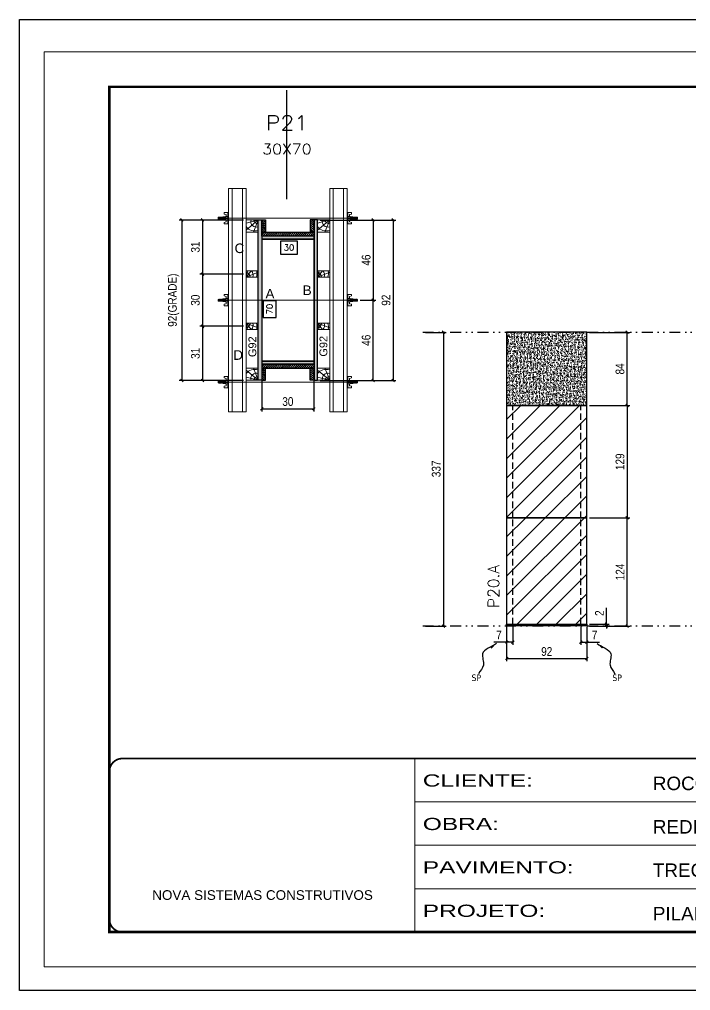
# Model space of a CAD drawing. Extents: x 2949 to 9230, y 1140 to 12527.
# Drawn here: x 4519 to 5290, y 10301 to 11415 of the extents above; entities that cross this region are included whole.
import ezdxf
from ezdxf.enums import TextEntityAlignment as Align

# ---------------------------------------------------------------- set-up
doc = ezdxf.new("R2010")
doc.units = 0
for name, pattern in [('CONTINUO', [0]), ('DASHED', [0.75, 0.5, -0.25]), ('DIVIDE2', [0.625, 0.25, -0.125, 0, -0.125, 0, -0.125]), ('HIDDEN', [0.375, 0.25, -0.125])]:
    doc.linetypes.add(name, pattern=pattern)
for name, color, linetype in [('CHAPA', 1, 'Continuous'), ('COTA', 241, 'Continuous'), ('cotas', 4, 'Continuous'), ('MEIO_PONT', 93, 'Continuous'), ('Nível', 160, 'Continuous'), ('Painéis', 200, 'Continuous'), ('SARRAFO', 251, 'Continuous'), ('Sarrafo de Pressão', 42, 'HIDDEN'), ('texto', 7, 'Continuous'), ('Texto de Titulo', 7, 'Continuous'), ('Texto Qtd Sarr', 242, 'Continuous'), ('TEXTO_GERAL', 7, 'Continuous')]:
    doc.layers.add(name, color=color, linetype=linetype)
for name, color, linetype, lineweight in [('Folhas', 255, 'Continuous', 9), ('Hachura', 251, 'Continuous', 9), ('Madeira', 126, 'Continuous', 18), ('Perfil Metálico', 224, 'Continuous', 18), ('SARRAFO DE PRESSAO', 251, 'DASHED', 9), ('Texto Seção', 7, 'Continuous', 15)]:
    doc.layers.add(name, color=color, linetype=linetype, lineweight=lineweight)
doc.styles.add('ARIAL', font='arial.ttf')
doc.styles.add('COTA TECNICA', font='techl___.ttf', dxfattribs={"height": 10})
doc.styles.add('COTA TECNICA 2X', font='techl___.ttf', dxfattribs={"height": 10})
doc.styles.add('COTA TECNICA-50', font='techl___.ttf', dxfattribs={"height": 10})
doc.styles.add('REGUA-120', font='ROMANS.shx', dxfattribs={"height": 15})
doc.styles.add('ROMANS', font='romans.shx')
doc.styles.add('SANSSERIF', font='sas_____.pfb')
doc.styles.get("Standard").update_dxf_attribs({"font": 'arial.ttf'})
doc.styles.add('Tecnologia', font='')
doc.styles.get('Tecnologia').set_extended_font_data('Forgotten Futurist')
doc.dimstyles.new('COTA PAINEL-50', dxfattribs={"dimtxt": 10, "dimasz": 3, "dimexe": 3, "dimexo": 3, "dimgap": 3, "dimtad": 1, "dimdec": 1, "dimzin": 12, "dimdsep": 46, "dimtxsty": 'COTA TECNICA-50', "dimblk1": 'OBLIQUE', "dimblk2": 'OBLIQUE', "dimsah": 1, "dimcen": 0.9, "dimclrd": 4, "dimclre": 4, "dimclrt": 240, "dimadec": 1, "dimazin": 3, "dimtfac": 1, "dimtdec": 1, "dimtmove": 0, "dimatfit": 3, "dimfxl": 1, "dimtolj": 1, "dimtzin": 12, "dimarcsym": 0})
doc.dimstyles.new('PAINEL', dxfattribs={"dimtxt": 10, "dimasz": 3, "dimexe": 3, "dimexo": 3, "dimgap": 3, "dimtad": 1, "dimdec": 1, "dimzin": 12, "dimdsep": 46, "dimtxsty": 'COTA TECNICA', "dimblk1": 'OBLIQUE', "dimblk2": 'OBLIQUE', "dimsah": 1, "dimcen": 0.9, "dimclrd": 4, "dimclre": 4, "dimclrt": 240, "dimadec": 1, "dimazin": 3, "dimtfac": 1, "dimtdec": 1, "dimtmove": 0, "dimatfit": 3, "dimfxl": 1, "dimtolj": 1, "dimtzin": 12, "dimarcsym": 0})
doc.dimstyles.new('SECAO PILAR', dxfattribs={"dimtxt": 10, "dimasz": 3, "dimexe": 3, "dimexo": 3, "dimgap": 3, "dimtad": 1, "dimdec": 1, "dimlfac": 0.5, "dimzin": 12, "dimdsep": 46, "dimtxsty": 'COTA TECNICA 2X', "dimblk1": 'OBLIQUE', "dimblk2": 'OBLIQUE', "dimsah": 1, "dimcen": 0.9, "dimclrd": 256, "dimclre": 256, "dimclrt": 256, "dimadec": 1, "dimazin": 3, "dimtfac": 1, "dimtdec": 1, "dimtmove": 0, "dimatfit": 3, "dimfxl": 1, "dimtolj": 1, "dimtzin": 12, "dimarcsym": 0})
doc.dimstyles.new('SECÇÃO 2', dxfattribs={"dimtxt": 7, "dimasz": 6, "dimexe": 0.18, "dimexo": 2, "dimgap": -4, "dimtad": 3, "dimdec": 1, "dimlfac": 0.5, "dimzin": 12, "dimdsep": 46, "dimtxsty": 'ROMANS', "dimblk": 'ARCHTICK', "dimcen": 0.09, "dimse1": 1, "dimse2": 1, "dimsd1": 1, "dimsd2": 1, "dimclrd": 180, "dimclre": 5, "dimclrt": 1, "dimadec": 0, "dimazin": 3, "dimtfac": 1, "dimtdec": 1, "dimtofl": 0, "dimtmove": 0, "dimatfit": 3, "dimldrblk": 'ARCHTICK', "dimfxl": 1, "dimtolj": 1, "dimtzin": 0, "dimarcsym": 0})
doc.dimstyles.get("Standard").update_dxf_attribs({"dimtxt": 0.18, "dimasz": 0.18, "dimexe": 0.18, "dimexo": 0.0625, "dimgap": 0.09, "dimtad": 0, "dimtih": 1, "dimtoh": 1, "dimdec": 4, "dimzin": 0, "dimdsep": 46, "dimtxsty": 'Standard', "dimcen": 0.09, "dimadec": 0, "dimazin": 0, "dimtfac": 1, "dimtdec": 4, "dimtofl": 0, "dimtmove": 0, "dimatfit": 3, "dimfxl": 1, "dimtolj": 1, "dimtzin": 0, "dimarcsym": 0})
pattern_1 = [(45, (-126071.967, -22713.47), (-11.2253202, 11.2253202), [])]

# ---------------------------------------------------------------- blocks, each defined once
blk = doc.blocks.new('9999999999')
at = {"color": 30, "linetype": 'CONTINUO'}
for p, q in [((98564.6, 34230.2), (98564.6, 34429.4)), ((98564.6, 34379.6), (99584, 34379.6)), ((98564.6, 34329.8), (99488, 34329.8)), ((99584, 34329.8), (99488, 34329.8)), ((99488, 34329.8), (99488, 34230.2)), ((98564.6, 34280), (99488, 34280))]:
    blk.add_line(p, q, dxfattribs=at)
at = {"color": 30, "linetype": 'CONTINUO', "const_width": 2}
blk.add_lwpolyline([(99584, 34230.2), (99584, 34414.4, 0.414214), (99569, 34429.4), (98229, 34429.4, 0.414214), (98214, 34414.4), (98214, 34245.2, 0.414214), (98229, 34230.2), (99584, 34230.2)], format="xyb", dxfattribs=at)
at = {"layer": 'Folhas'}
blk.add_lwpolyline([(98139, 34190.2), (99624, 34190.2), (99624, 35240.2), (98139, 35240.2)], close=True, dxfattribs=at)
at = {"layer": 'Folhas', "color": 30, "const_width": 3}
blk.add_lwpolyline([(98214, 34230.2), (99584, 34230.2), (99584, 35200.2), (98214, 35200.2)], close=True, dxfattribs=at)
at = {"color": 7, "linetype": 'Continuous', "ltscale": 5, "style": 'ARIAL'}
for s, height, p in [('ROCONTEC', 15.48, (98837.7, 34393.1)), ('REDE D´OR', 15.48, (98837.7, 34343.3)), ('TRECHO I - 1° SUBSOLO', 15.483, (98837.7, 34293.5)), ('NOVA SISTEMAS CONSTRUTIVOS', 11.059, (98263.2, 34267.2)), ('PILARES', 15.48, (98837.7, 34243.7))]:
    blk.add_text(s, height=height, dxfattribs=at).set_placement(p)
at = {"layer": 'Folhas', "color": 7, "style": 'Tecnologia', "width": 1.5}
for s, p in [('CLIENTE:', (98573.7, 34397.2)), ('OBRA:', (98573.7, 34347.3)), ('PAVIMENTO:', (98573.7, 34297.5)), ('PROJETO:', (98573.7, 34247.7))]:
    blk.add_text(s, height=14, dxfattribs=at).set_placement(p)
blk = doc.blocks.new('*D1653')
at = {"layer": 'COTA', "color": 180, "lineweight": -2, "transparency": 16777216}
for p, q in [((4813.9, 11092.7), (4798.9, 11092.7)), ((4798.9, 11092.7), (4798.9, 11073.4)), ((4813.9, 11073.4), (4813.9, 11092.7)), ((4798.9, 11073.4), (4813.9, 11073.4))]:
    blk.add_line(p, q, dxfattribs=at)
at = {"layer": 'Defpoints', "color": 0, "transparency": 16777216}
for p in [(4846.4, 11135.7), (4817.9, 10995.7), (4846.4, 10995.7)]:
    blk.add_point(p, dxfattribs=at)
at = {"layer": 'COTA', "color": 1, "transparency": 16777216, "insert": (4806.4, 11083.1), "char_height": 7, "attachment_point": 5, "rotation": 90, "style": 'ROMANS'}
blk.add_mtext('\\A1;70', dxfattribs=at)
blk = doc.blocks.new('_ArchTick')
at = {"color": 0, "linetype": 'ByBlock', "const_width": 0.15}
blk.add_lwpolyline([(-0.5, -0.5), (0.5, 0.5)], dxfattribs=at)
blk = doc.blocks.new('_Oblique')
at = {"color": 0, "linetype": 'ByBlock', "lineweight": -2}
blk.add_line((-0.5, -0.5), (0.5, 0.5), dxfattribs=at)
blk = doc.blocks.new('*D1654')
at = {"layer": 'COTA', "lineweight": -2, "transparency": 16777216}
for p, q in [((4864.4, 11185.3), (4951.2, 11185.3)), ((4948.2, 11185.3), (4948.2, 11001.3)), ((4864.4, 11001.3), (4951.2, 11001.3))]:
    blk.add_line(p, q, dxfattribs=at)
at = {"layer": 'Defpoints', "color": 0, "transparency": 16777216}
for p in [(4861.4, 11185.3), (4861.4, 11001.3), (4948.2, 11001.3)]:
    blk.add_point(p, dxfattribs=at)
at = {"layer": 'COTA', "lineweight": -2, "transparency": 16777216, "xscale": 3, "yscale": 3, "zscale": 3}
for p, rotation in [((4948.2, 11185.3), 90), ((4948.2, 11001.3), 270)]:
    blk.add_blockref('_Oblique', p, dxfattribs=dict(at, rotation=rotation))
at = {"layer": 'COTA', "transparency": 16777216, "insert": (4940.1, 11093.3), "char_height": 10, "attachment_point": 5, "rotation": 90, "style": 'COTA TECNICA 2X'}
blk.add_mtext('\\A1;92', dxfattribs=at)
blk = doc.blocks.new('*D1655')
at = {"layer": 'COTA', "lineweight": -2, "transparency": 16777216}
for p, q in [((4898.4, 11185.3), (4928.4, 11185.3)), ((4925.4, 11185.3), (4925.4, 11093.3)), ((4910.2, 11093.3), (4928.4, 11093.3))]:
    blk.add_line(p, q, dxfattribs=at)
at = {"layer": 'Defpoints', "color": 0, "transparency": 16777216}
for p in [(4895.4, 11185.3), (4907.2, 11093.3), (4925.4, 11093.3)]:
    blk.add_point(p, dxfattribs=at)
at = {"layer": 'COTA', "lineweight": -2, "transparency": 16777216, "xscale": 3, "yscale": 3, "zscale": 3}
for p, rotation in [((4925.4, 11185.3), 90), ((4925.4, 11093.3), 270)]:
    blk.add_blockref('_Oblique', p, dxfattribs=dict(at, rotation=rotation))
at = {"layer": 'COTA', "transparency": 16777216, "insert": (4917.3, 11139.3), "char_height": 10, "attachment_point": 5, "rotation": 90, "style": 'COTA TECNICA 2X'}
blk.add_mtext('\\A1;46', dxfattribs=at)
blk = doc.blocks.new('*D1656')
at = {"layer": 'COTA', "lineweight": -2, "transparency": 16777216}
for p, q in [((4910.2, 11093.3), (4928.4, 11093.3)), ((4925.4, 11001.3), (4925.4, 11093.3)), ((4898.4, 11001.3), (4928.4, 11001.3))]:
    blk.add_line(p, q, dxfattribs=at)
at = {"layer": 'Defpoints', "color": 0, "transparency": 16777216}
for p in [(4907.2, 11093.3), (4925.4, 11093.3), (4895.4, 11001.3)]:
    blk.add_point(p, dxfattribs=at)
at = {"layer": 'COTA', "lineweight": -2, "transparency": 16777216, "xscale": 3, "yscale": 3, "zscale": 3}
for p, rotation in [((4925.4, 11093.3), 90), ((4925.4, 11001.3), 270)]:
    blk.add_blockref('_Oblique', p, dxfattribs=dict(at, rotation=rotation))
at = {"layer": 'COTA', "transparency": 16777216, "insert": (4917.3, 11047.3), "char_height": 10, "attachment_point": 5, "rotation": 90, "style": 'COTA TECNICA 2X'}
blk.add_mtext('\\A1;46', dxfattribs=at)
blk = doc.blocks.new('*D1657')
at = {"layer": 'COTA', "color": 180, "lineweight": -2, "transparency": 16777216}
for p, q in [((4838.4, 11161.2), (4819.1, 11161.2)), ((4819.1, 11161.2), (4819.1, 11146.2)), ((4838.4, 11146.2), (4838.4, 11161.2)), ((4819.1, 11146.2), (4838.4, 11146.2))]:
    blk.add_line(p, q, dxfattribs=at)
at = {"layer": 'Defpoints', "color": 0, "transparency": 16777216}
for p in [(4746.5, 11165), (4806.5, 11165), (4806.5, 11142.2)]:
    blk.add_point(p, dxfattribs=at)
at = {"layer": 'COTA', "color": 1, "transparency": 16777216, "insert": (4828.7, 11153.7), "char_height": 7, "attachment_point": 5, "style": 'ROMANS'}
blk.add_mtext('\\A1;30', dxfattribs=at)
blk = doc.blocks.new('titulo1')
at = {"layer": 'Defpoints', "color": 252, "linetype": 'HIDDEN', "ltscale": 2}
blk.add_line((0, 0), (0, 125), dxfattribs=at)
at = {"layer": 'Defpoints', "style": 'ROMANS', "oblique": 15}
blk.add_attdef('FOLHA', text='', height=10, dxfattribs=at).set_placement((0, 15.6), align=Align.MIDDLE_CENTER)
at = {"layer": 'Texto Qtd Sarr', "color": 3, "style": 'ROMANS', "oblique": 15}
for tag, height, p in [('TITULO', 17, (0, 71.4)), ('SEÇÃO', 12, (0, 41.5))]:
    blk.add_attdef(tag, text='', height=height, dxfattribs=at).set_placement(p, align=Align.MIDDLE_CENTER)
blk = doc.blocks.new('PONTALETE')
at = {"layer": 'Madeira'}
for q in [(2.71, 7), (7, 5.76), (7, 1.74)]:
    blk.add_line((0, 0), q, dxfattribs=at)
blk.add_lwpolyline([(0, 0), (7, 0), (7, 7), (0, 7)], close=True, dxfattribs=at)
for centre, radius, start, end in [((2.04, 0.06), 6.23, 37.2818, 109.0913), ((1.09, 0.9), 3.19, 343.603, 109.9847), ((-0.21, -0.78), 3.09, 14.6322, 86.0383)]:
    blk.add_arc(centre, radius, start, end, dxfattribs=at)
blk = doc.blocks.new('*D1658')
at = {"layer": 'COTA', "lineweight": -2, "transparency": 16777216}
for p, q in [((4776.4, 11185.3), (4702.6, 11185.3)), ((4705.6, 11185.3), (4705.6, 11001.3)), ((4776.4, 11001.3), (4702.6, 11001.3))]:
    blk.add_line(p, q, dxfattribs=at)
at = {"layer": 'Defpoints', "color": 0, "transparency": 16777216}
for p in [(4779.4, 11185.3), (4705.6, 11001.3), (4779.4, 11001.3)]:
    blk.add_point(p, dxfattribs=at)
at = {"layer": 'COTA', "lineweight": -2, "transparency": 16777216, "xscale": 3, "yscale": 3, "zscale": 3}
for p, rotation in [((4705.6, 11185.3), 90), ((4705.6, 11001.3), 270)]:
    blk.add_blockref('_Oblique', p, dxfattribs=dict(at, rotation=rotation))
at = {"layer": 'COTA', "transparency": 16777216, "insert": (4696.4, 11093.3), "char_height": 10, "attachment_point": 5, "rotation": 90, "style": 'COTA TECNICA 2X'}
blk.add_mtext('\\A1;92(GRADE)', dxfattribs=at)
blk = doc.blocks.new('MEIO PONTALETE')
at = {"layer": 'Madeira'}
for q in [(2.71, 7), (3.5, 2.88), (3.5, 0.87)]:
    blk.add_line((0, 0), q, dxfattribs=at)
blk.add_lwpolyline([(0, 0), (3.5, 0), (3.5, 7), (0, 7)], close=True, dxfattribs=at)
for centre, radius, start, end in [((2.04, 0.06), 6.23, 76.4499, 109.0913), ((1.09, 0.9), 3.19, 40.9063, 109.9847), ((-0.21, -0.78), 3.09, 14.6322, 86.0383)]:
    blk.add_arc(centre, radius, start, end, dxfattribs=at)
blk = doc.blocks.new('*D1659')
at = {"layer": 'COTA', "lineweight": -2, "transparency": 16777216}
for p, q in [((4776.4, 11063.3), (4726.5, 11063.3)), ((4729.5, 11063.3), (4729.5, 11001.3)), ((4776.4, 11001.3), (4726.5, 11001.3))]:
    blk.add_line(p, q, dxfattribs=at)
at = {"layer": 'Defpoints', "color": 0, "transparency": 16777216}
for p in [(4779.4, 11063.3), (4729.5, 11001.3), (4779.4, 11001.3)]:
    blk.add_point(p, dxfattribs=at)
at = {"layer": 'COTA', "lineweight": -2, "transparency": 16777216, "xscale": 3, "yscale": 3, "zscale": 3}
for p, rotation in [((4729.5, 11063.3), 90), ((4729.5, 11001.3), 270)]:
    blk.add_blockref('_Oblique', p, dxfattribs=dict(at, rotation=rotation))
at = {"layer": 'COTA', "transparency": 16777216, "insert": (4721.3, 11032.3), "char_height": 10, "attachment_point": 5, "rotation": 90, "style": 'COTA TECNICA 2X'}
blk.add_mtext('\\A1;31', dxfattribs=at)
blk = doc.blocks.new('C')
at = {"layer": 'Hachura', "color": 0}
for p, q in [((0, 3.22), (0, -3.22)), ((0.45, 3.22), (0, 3.22)), ((0.46, 3.16), (0, 3.16)), ((0.46, 3.05), (0, 3.05)), ((0.46, 2.88), (0, 2.88)), ((0, 2.75), (0, -1.16)), ((0.46, 2.65), (0, 2.65)), ((0.46, 2.23), (0, 2.23)), ((0.46, 1.51), (0, 1.51)), ((0.39, 0.49), (0.17, 0.49)), ((0.45, -3.23), (0.45, 3.22)), ((0.45, 3.22), (2.58, 3.22)), ((1.74, 0.97), (0.45, 0.97)), ((1.45, 0.1), (0.45, 0.1)), ((1.35, 1.94), (1.35, 0.96)), ((2.58, 2.39), (1.47, 2.09)), ((1.74, -0.97), (1.74, 0.97)), ((1.74, 0.97), (1.74, 0.84)), ((1.74, 0.97), (1.74, 0.84)), ((1.74, 0.84), (3.35, 0.84)), ((3.35, 0.45), (1.74, 0.45)), ((2.58, 3.22), (2.58, 2.39)), ((3.32, 0.84), (3.32, -0.84)), ((3.35, 0.84), (3.35, -0.84)), ((3.68, 0.45), (3.35, 0.45)), ((3.84, -0.52), (3.35, 0.45)), ((3.35, 0.06), (3.67, -0.57)), ((3.68, 0.45), (4.16, -0.52)), ((3.72, 0.5), (4.25, -0.57)), ((4.37, -0.55), (3.83, 0.53)), ((4.15, 0.45), (3.93, 0.45)), ((4.42, -0.52), (3.93, 0.45)), ((4.15, 0.45), (4.26, 0.45)), ((4.26, 0.45), (4.74, -0.52)), ((4.3, 0.5), (4.83, -0.57)), ((4.95, -0.55), (4.41, 0.53)), ((4.51, 0.45), (4.84, 0.45)), ((5, -0.52), (4.51, 0.45)), ((4.84, 0.45), (5.32, -0.52)), ((4.88, 0.5), (5.41, -0.57)), ((5.53, -0.55), (4.99, 0.53)), ((5.58, -0.52), (5.09, 0.45)), ((5.42, 0.45), (5.09, 0.45)), ((5.58, -0.52), (5.09, 0.45)), ((5.42, 0.45), (5.74, -0.19)), ((5.46, 0.5), (5.74, -0.07)), ((5.74, 0.19), (5.57, 0.53)), ((5.74, 0.32), (5.68, 0.45)), ((5.68, 0.45), (5.74, 0.45)), ((5.74, 0.45), (5.9, 0.29)), ((5.74, 0.45), (5.74, -0.52)), ((5.9, -0.36), (5.9, 0.29)), ((0.45, 0), (0, 0)), ((0.46, -1.52), (0, -1.52)), ((0.46, -2.23), (0, -2.23)), ((0.46, -2.65), (0, -2.65)), ((0.46, -2.88), (0, -2.88)), ((0.46, -3.05), (0, -3.05)), ((0.46, -3.16), (0, -3.16)), ((0, -3.22), (2.57, -3.22)), ((0.08, -0.48), (0.29, -0.48)), ((0.29, -0.48), (0.4, -0.48)), ((0.45, 0), (0.45, -0.97)), ((0.45, -0.16), (1.45, -0.16)), ((0.45, -0.65), (0.45, -0.32)), ((0.45, -3.23), (0.45, -0.65)), ((0.45, -0.97), (1.74, -0.97)), ((1.35, -1.94), (1.35, -0.97)), ((2.58, -2.39), (1.47, -2.1)), ((3.35, -0.32), (1.74, -0.32)), ((3.35, -0.84), (1.74, -0.84)), ((2.58, -3.23), (2.58, -2.39)), ((3.35, -0.07), (3.58, -0.52)), ((3.35, -0.52), (3.58, -0.52)), ((3.84, -0.52), (4.16, -0.52)), ((4.42, -0.52), (4.74, -0.52)), ((4.63, -0.52), (4.74, -0.52)), ((5, -0.52), (5.32, -0.52)), ((5.58, -0.52), (5.74, -0.52)), ((5.74, -0.52), (5.9, -0.36)), ((5.74, -0.52), (5.74, -0.52))]:
    blk.add_line(p, q, dxfattribs=at)
for centre, radius, start, end in [((1.52, 1.94), 0.161, 104.7436, 180), ((1.44, -0.03), 0.129, 272.695, 87.305), ((3.81, 0.39), 0.143, 25.5688, 154.4312), ((4.39, 0.39), 0.143, 25.5688, 154.4312), ((4.97, 0.39), 0.143, 25.5688, 154.4312), ((5.55, 0.39), 0.143, 25.5688, 154.4312), ((0.17, -0.37), 0.174, 221.744, 317.8592), ((1.52, -1.94), 0.161, 180, 255.2564), ((3.71, -0.4), 0.174, 222.1408, 318.256), ((4.29, -0.4), 0.174, 222.1408, 318.256), ((4.87, -0.4), 0.174, 222.1408, 318.256), ((5.45, -0.4), 0.174, 222.1408, 318.256), ((5.61, -0.4), 0.174, 317.8592, 318.256)]:
    blk.add_arc(centre, radius, start, end, dxfattribs=at)
blk = doc.blocks.new('*D1693')
at = {"layer": 'COTA', "lineweight": -2, "transparency": 16777216}
for p, q in [((4776.4, 11185.3), (4726.5, 11185.3)), ((4729.5, 11185.3), (4729.5, 11123.3)), ((4776.4, 11123.3), (4726.5, 11123.3))]:
    blk.add_line(p, q, dxfattribs=at)
at = {"layer": 'Defpoints', "color": 0, "transparency": 16777216}
for p in [(4779.4, 11185.3), (4729.5, 11123.3), (4779.4, 11123.3)]:
    blk.add_point(p, dxfattribs=at)
at = {"layer": 'COTA', "lineweight": -2, "transparency": 16777216, "xscale": 3, "yscale": 3, "zscale": 3}
for p, rotation in [((4729.5, 11185.3), 90), ((4729.5, 11123.3), 270)]:
    blk.add_blockref('_Oblique', p, dxfattribs=dict(at, rotation=rotation))
at = {"layer": 'COTA', "transparency": 16777216, "insert": (4721.3, 11154.3), "char_height": 10, "attachment_point": 5, "rotation": 90, "style": 'COTA TECNICA 2X'}
blk.add_mtext('\\A1;31', dxfattribs=at)
blk = doc.blocks.new('*D1694')
at = {"layer": 'COTA', "lineweight": -2, "transparency": 16777216}
for p, q in [((4776.4, 11123.3), (4726.5, 11123.3)), ((4729.5, 11123.3), (4729.5, 11063.3)), ((4776.4, 11063.3), (4726.5, 11063.3))]:
    blk.add_line(p, q, dxfattribs=at)
at = {"layer": 'Defpoints', "color": 0, "transparency": 16777216}
for p in [(4779.4, 11123.3), (4729.5, 11063.3), (4779.4, 11063.3)]:
    blk.add_point(p, dxfattribs=at)
at = {"layer": 'COTA', "lineweight": -2, "transparency": 16777216, "xscale": 3, "yscale": 3, "zscale": 3}
for p, rotation in [((4729.5, 11123.3), 90), ((4729.5, 11063.3), 270)]:
    blk.add_blockref('_Oblique', p, dxfattribs=dict(at, rotation=rotation))
at = {"layer": 'COTA', "transparency": 16777216, "insert": (4721.3, 11093.3), "char_height": 10, "attachment_point": 5, "rotation": 90, "style": 'COTA TECNICA 2X'}
blk.add_mtext('\\A1;30', dxfattribs=at)
blk = doc.blocks.new('*D2194')
at = {"layer": 'COTA', "lineweight": -2, "transparency": 16777216}
for p, q in [((4797.4, 11016.7), (4797.4, 10965.7)), ((4857.4, 11016.7), (4857.4, 10965.7)), ((4797.4, 10968.7), (4857.4, 10968.7))]:
    blk.add_line(p, q, dxfattribs=at)
at = {"layer": 'Defpoints', "color": 0, "transparency": 16777216}
for p in [(4797.4, 11019.7), (4857.4, 11019.7), (4857.4, 10968.7)]:
    blk.add_point(p, dxfattribs=at)
at = {"layer": 'COTA', "lineweight": -2, "transparency": 16777216, "xscale": 3, "yscale": 3, "zscale": 3, "rotation": 180}
blk.add_blockref('_Oblique', (4797.4, 10968.7), dxfattribs=at)
at = {"layer": 'COTA', "lineweight": -2, "transparency": 16777216, "xscale": 3, "yscale": 3, "zscale": 3}
blk.add_blockref('_Oblique', (4857.4, 10968.7), dxfattribs=at)
at = {"layer": 'COTA', "transparency": 16777216, "insert": (4827.4, 10976.9), "char_height": 10, "attachment_point": 5, "style": 'COTA TECNICA 2X'}
blk.add_mtext('\\A1;30', dxfattribs=at)
blk = doc.blocks.new('*D2197')
at = {"layer": 'cotas', "color": 4, "linetype": 'ByBlock', "lineweight": -2, "transparency": 16777216}
for p, q in [((4985.2, 11056.4), (5008.9, 11056.4)), ((5005.9, 11056.4), (5005.9, 10719.4)), ((4985.2, 10719.4), (5008.9, 10719.4))]:
    blk.add_line(p, q, dxfattribs=at)
at = {"layer": 'Defpoints', "color": 0, "linetype": 'ByBlock', "transparency": 16777216}
for p in [(4982.2, 11056.4), (4982.2, 10719.4), (5005.9, 10719.4)]:
    blk.add_point(p, dxfattribs=at)
at = {"layer": 'cotas', "color": 4, "linetype": 'ByBlock', "lineweight": -2, "transparency": 16777216, "xscale": 3, "yscale": 3, "zscale": 3}
for p, rotation in [((5005.9, 11056.4), 90), ((5005.9, 10719.4), 270)]:
    blk.add_blockref('_Oblique', p, dxfattribs=dict(at, rotation=rotation))
at = {"layer": 'cotas', "color": 240, "linetype": 'ByBlock', "transparency": 16777216, "insert": (4997.7, 10899.7), "char_height": 10, "attachment_point": 5, "rotation": 90, "style": 'COTA TECNICA'}
blk.add_mtext('\\A1;337', dxfattribs=at)
blk = doc.blocks.new('*D1697')
at = {"layer": 'COTA', "color": 4, "lineweight": -2, "transparency": 16777216}
for p, q in [((5078.5, 10718.4), (5078.5, 10679)), ((5170.5, 10718.4), (5170.5, 10679)), ((5078.5, 10682), (5170.5, 10682))]:
    blk.add_line(p, q, dxfattribs=at)
at = {"layer": 'Defpoints', "color": 0, "transparency": 16777216}
for p in [(5078.5, 10721.4), (5170.5, 10721.4), (5170.5, 10682)]:
    blk.add_point(p, dxfattribs=at)
at = {"layer": 'COTA', "color": 4, "lineweight": -2, "transparency": 16777216, "xscale": 3, "yscale": 3, "zscale": 3, "rotation": 180}
blk.add_blockref('_Oblique', (5078.5, 10682), dxfattribs=at)
at = {"layer": 'COTA', "color": 4, "lineweight": -2, "transparency": 16777216, "xscale": 3, "yscale": 3, "zscale": 3}
blk.add_blockref('_Oblique', (5170.5, 10682), dxfattribs=at)
at = {"layer": 'COTA', "color": 240, "transparency": 16777216, "insert": (5124.5, 10690.1), "char_height": 10, "attachment_point": 5, "style": 'COTA TECNICA'}
blk.add_mtext('\\A1;92', dxfattribs=at)
blk = doc.blocks.new('*D1698')
at = {"layer": 'COTA', "color": 4, "lineweight": -2, "transparency": 16777216}
for p, q in [((5173.5, 11056.4), (5219.7, 11056.4)), ((5216.7, 10972.4), (5216.7, 11056.4)), ((5173.5, 10972.4), (5219.7, 10972.4))]:
    blk.add_line(p, q, dxfattribs=at)
at = {"layer": 'Defpoints', "color": 0, "transparency": 16777216}
for p in [(5170.5, 11056.4), (5216.7, 11056.4), (5170.5, 10972.4)]:
    blk.add_point(p, dxfattribs=at)
at = {"layer": 'COTA', "color": 4, "lineweight": -2, "transparency": 16777216, "xscale": 3, "yscale": 3, "zscale": 3}
for p, rotation in [((5216.7, 11056.4), 90), ((5216.7, 10972.4), 270)]:
    blk.add_blockref('_Oblique', p, dxfattribs=dict(at, rotation=rotation))
at = {"layer": 'COTA', "color": 240, "transparency": 16777216, "insert": (5208.6, 11014.4), "char_height": 10, "attachment_point": 5, "rotation": 90, "style": 'COTA TECNICA'}
blk.add_mtext('\\A1;84', dxfattribs=at)
blk = doc.blocks.new('*D1699')
at = {"layer": 'COTA', "color": 4, "lineweight": -2, "transparency": 16777216}
for p, q in [((5078.5, 10716.4), (5078.5, 10697.9)), ((5085.5, 10718.4), (5085.5, 10697.9)), ((5078.5, 10700.9), (5063.8, 10700.9)), ((5085.5, 10700.9), (5078.5, 10700.9))]:
    blk.add_line(p, q, dxfattribs=at)
at = {"layer": 'Defpoints', "color": 0, "transparency": 16777216}
for p in [(5085.5, 10721.4), (5078.5, 10719.4), (5078.5, 10700.9)]:
    blk.add_point(p, dxfattribs=at)
at = {"layer": 'COTA', "color": 4, "lineweight": -2, "transparency": 16777216, "xscale": 3, "yscale": 3, "zscale": 3, "rotation": 180}
blk.add_blockref('_Oblique', (5078.5, 10700.9), dxfattribs=at)
at = {"layer": 'COTA', "color": 4, "lineweight": -2, "transparency": 16777216, "xscale": 3, "yscale": 3, "zscale": 3}
blk.add_blockref('_Oblique', (5085.5, 10700.9), dxfattribs=at)
at = {"layer": 'COTA', "color": 240, "transparency": 16777216, "insert": (5069.6, 10709), "char_height": 10, "attachment_point": 5, "style": 'COTA TECNICA-50'}
blk.add_mtext('\\A1;7', dxfattribs=at)
blk = doc.blocks.new('*D1700')
at = {"layer": 'COTA', "color": 4, "lineweight": -2, "transparency": 16777216}
for p, q in [((5163.5, 10718.4), (5163.5, 10697.9)), ((5170.5, 10716.4), (5170.5, 10697.9)), ((5163.5, 10700.9), (5170.5, 10700.9)), ((5170.5, 10700.9), (5185.2, 10700.9))]:
    blk.add_line(p, q, dxfattribs=at)
at = {"layer": 'Defpoints', "color": 0, "transparency": 16777216}
for p in [(5163.5, 10721.4), (5170.5, 10719.4), (5170.5, 10700.9)]:
    blk.add_point(p, dxfattribs=at)
at = {"layer": 'COTA', "color": 4, "lineweight": -2, "transparency": 16777216, "xscale": 3, "yscale": 3, "zscale": 3, "rotation": 180}
blk.add_blockref('_Oblique', (5163.5, 10700.9), dxfattribs=at)
at = {"layer": 'COTA', "color": 4, "lineweight": -2, "transparency": 16777216, "xscale": 3, "yscale": 3, "zscale": 3}
blk.add_blockref('_Oblique', (5170.5, 10700.9), dxfattribs=at)
at = {"layer": 'COTA', "color": 240, "transparency": 16777216, "insert": (5179.4, 10709), "char_height": 10, "attachment_point": 5, "style": 'COTA TECNICA-50'}
blk.add_mtext('\\A1;7', dxfattribs=at)
blk = doc.blocks.new('*D1701')
at = {"layer": 'COTA', "color": 4, "lineweight": -2, "transparency": 16777216}
for p, q in [((5173.5, 10843.4), (5219.7, 10843.4)), ((5216.7, 10719.4), (5216.7, 10843.4)), ((5173.5, 10719.4), (5219.7, 10719.4))]:
    blk.add_line(p, q, dxfattribs=at)
at = {"layer": 'Defpoints', "color": 0, "transparency": 16777216}
for p in [(5170.5, 10843.4), (5216.7, 10843.4), (5170.5, 10719.4)]:
    blk.add_point(p, dxfattribs=at)
at = {"layer": 'COTA', "color": 4, "lineweight": -2, "transparency": 16777216, "xscale": 3, "yscale": 3, "zscale": 3}
for p, rotation in [((5216.7, 10843.4), 90), ((5216.7, 10719.4), 270)]:
    blk.add_blockref('_Oblique', p, dxfattribs=dict(at, rotation=rotation))
at = {"layer": 'COTA', "color": 240, "transparency": 16777216, "insert": (5208.7, 10781.4), "char_height": 10, "attachment_point": 5, "rotation": 90, "style": 'COTA TECNICA-50'}
blk.add_mtext('\\A1;124', dxfattribs=at)
blk = doc.blocks.new('*D1702')
at = {"layer": 'COTA', "color": 4, "lineweight": -2, "transparency": 16777216}
for p, q in [((5193, 10721.4), (5193, 10740.2)), ((5173.5, 10721.4), (5196, 10721.4)), ((5193, 10719.4), (5193, 10721.4)), ((5173.5, 10719.4), (5196, 10719.4)), ((5193, 10719.4), (5193, 10716.4))]:
    blk.add_line(p, q, dxfattribs=at)
at = {"layer": 'Defpoints', "color": 0, "transparency": 16777216}
for p in [(5170.5, 10721.4), (5170.5, 10719.4), (5193, 10719.4)]:
    blk.add_point(p, dxfattribs=at)
at = {"layer": 'COTA', "color": 4, "lineweight": -2, "transparency": 16777216, "xscale": 3, "yscale": 3, "zscale": 3}
for p, rotation in [((5193, 10721.4), 270), ((5193, 10719.4), 90)]:
    blk.add_blockref('_Oblique', p, dxfattribs=dict(at, rotation=rotation))
at = {"layer": 'COTA', "color": 240, "transparency": 16777216, "insert": (5185, 10734.2), "char_height": 10, "attachment_point": 5, "rotation": 90, "style": 'COTA TECNICA-50'}
blk.add_mtext('\\A1;2', dxfattribs=at)
blk = doc.blocks.new('*D1703')
at = {"layer": 'COTA', "color": 4, "linetype": 'ByBlock', "lineweight": -2, "transparency": 16777216}
for p, q in [((5173.5, 10972.4), (5219.7, 10972.4)), ((5216.7, 10972.4), (5216.7, 10843.4)), ((5173.5, 10843.4), (5219.7, 10843.4))]:
    blk.add_line(p, q, dxfattribs=at)
at = {"layer": 'Defpoints', "color": 0, "linetype": 'ByBlock', "transparency": 16777216}
for p in [(5170.5, 10972.4), (5170.5, 10843.4), (5216.7, 10843.4)]:
    blk.add_point(p, dxfattribs=at)
at = {"layer": 'COTA', "color": 4, "linetype": 'ByBlock', "lineweight": -2, "transparency": 16777216, "xscale": 3, "yscale": 3, "zscale": 3}
for p, rotation in [((5216.7, 10972.4), 90), ((5216.7, 10843.4), 270)]:
    blk.add_blockref('_Oblique', p, dxfattribs=dict(at, rotation=rotation))
at = {"layer": 'COTA', "color": 240, "linetype": 'ByBlock', "transparency": 16777216, "insert": (5208.6, 10907.9), "char_height": 10, "attachment_point": 5, "rotation": 90, "style": 'COTA TECNICA'}
blk.add_mtext('\\A1;129', dxfattribs=at)

msp = doc.modelspace()

# ---------------------------------------------------------------- hatches: boundary and pattern name
at = {"layer": 'COTA', "linetype": 'ByBlock'}
h = msp.add_hatch(dxfattribs=at)
h.set_pattern_fill('AR-CONC', color=256, scale=0.03)
h.set_pattern_definition([(50, (-126333.2957, -18120.97), (5.46554007, -0.47817257), [0.5715, -6.2865]), (355, (-126333.2957, -18120.97), (-1.05730264, 5.73170536), [0.4572, -5.02921753]), (100.4514447, (-126332.84, -18121.01), (4.40823741, 5.25353256), [0.48570026, -5.34270734]), (46.1842, (-126333.296, -18119.446), (8.13237123, -1.26126984), [0.85725, -9.42975]), (96.6355576, (-126332.618, -18119.551), (7.122124, 7.42278374), [0.7285507, -8.01406824]), (351.184151, (-126333.296, -18119.446), (7.122124, 7.42278374), [0.685799, -7.54379196]), (21, (-126332.5337, -18119.827), (4.54843174, -3.06795595), [0.5715, -6.2865]), (326, (-126332.5337, -18119.827), (1.85406085, 5.52563898), [0.4572, -5.0292]), (71.451445, (-126332.1547, -18120.083), (6.40249258, 2.45768307), [0.48570026, -5.34269813]), (37.5, (-126333.2957, -18120.97), (0.092658098, 2.536651166), [0, -4.96824, 0, -5.1054, 0, -5.04825]), (7.5, (-126333.2957, -18120.97), (2.004589875, 3.005417245), [0, -2.91084, 0, -4.85394, 0, -1.92405]), (327.5, (-126334.995, -18120.97), (4.067717855, -0.17186232), [0, -1.905, 0, -5.9436, 0, -7.8867]), (317.5, (-126335.757, -18120.97), (4.44387544, 0.76279473), [0, -2.4765, 0, -3.94716, 0, -5.6007])])
h.paths.add_polyline_path([(5078.49, 10972.44), (5170.49, 10972.44), (5170.49, 11056.44), (5078.49, 11056.44)])
at = {"layer": 'Hachura'}
h = msp.add_hatch(color=256, dxfattribs=at)
h.dxf.hatch_style = 1
h.paths.add_polyline_path([(4797.41, 11001.34), (4793.41, 11001.34), (4793.41, 11185.34), (4797.41, 11185.34)])
h = msp.add_hatch(color=256, dxfattribs=at)
h.dxf.hatch_style = 1
h.paths.add_polyline_path([(4797.41, 11001.34), (4793.41, 11001.34), (4793.41, 11185.34), (4797.41, 11185.34)])
h = msp.add_hatch(dxfattribs=at)
h.set_pattern_fill('ANSI31', color=256, scale=0.5, angle=90, style=0)
h.set_pattern_definition([(135, (-18094.0023, 20309.2895), (-1.12253202, -1.12253202), [])])
h.paths.add_polyline_path([(4797.41, 11171.34), (4801.81, 11171.34), (4801.81, 11185.34), (4797.41, 11185.34)])
h = msp.add_hatch(dxfattribs=at)
h.set_pattern_fill('ANSI31', color=256, scale=0.5, angle=90, style=0)
h.set_pattern_definition([(135, (-18072.0023, 20309.2895), (-1.12253202, -1.12253202), [])])
h.paths.add_polyline_path([(4857.41, 11171.34), (4853.01, 11171.34), (4853.01, 11185.34), (4857.41, 11185.34)])
h = msp.add_hatch(color=256, dxfattribs=at)
h.dxf.hatch_style = 1
h.paths.add_polyline_path([(4857.41, 11001.34), (4861.41, 11001.34), (4861.41, 11185.34), (4857.41, 11185.34)])
h = msp.add_hatch(color=256, dxfattribs=at)
h.dxf.hatch_style = 1
h.paths.add_polyline_path([(4857.41, 11001.34), (4861.41, 11001.34), (4861.41, 11185.34), (4857.41, 11185.34)])
h = msp.add_hatch(dxfattribs=at)
h.set_pattern_fill('ANSI31', color=256, scale=0.5, style=0)
h.set_pattern_definition([(45, (13907.3577, 34096.3458), (-1.12253202, 1.12253202), [])])
h.paths.add_polyline_path([(4857.41, 11166.94), (4857.41, 11171.34), (4797.41, 11171.34), (4797.41, 11166.94)])
h = msp.add_hatch(color=256, dxfattribs=at)
h.dxf.hatch_style = 1
h.paths.add_polyline_path([(4797.41, 11166.94), (4797.41, 11163.34), (4857.41, 11163.34), (4857.41, 11166.94)])
h = msp.add_hatch(color=256, dxfattribs=at)
h.dxf.hatch_style = 1
h.paths.add_polyline_path([(4797.41, 11166.94), (4797.41, 11163.34), (4857.41, 11163.34), (4857.41, 11166.94)])
h = msp.add_hatch(color=256, dxfattribs=at)
h.dxf.hatch_style = 1
h.paths.add_polyline_path([(4797.41, 11023.34), (4797.41, 11019.74), (4857.41, 11019.74), (4857.41, 11023.34)])
h = msp.add_hatch(color=256, dxfattribs=at)
h.dxf.hatch_style = 1
h.paths.add_polyline_path([(4797.41, 11023.34), (4797.41, 11019.74), (4857.41, 11019.74), (4857.41, 11023.34)])
h = msp.add_hatch(dxfattribs=at)
h.set_pattern_fill('ANSI31', color=256, scale=0.5, style=0)
h.set_pattern_definition([(45, (14282.3577, 33911.1458), (-1.12253202, 1.12253202), [])])
h.paths.add_polyline_path([(4857.41, 11019.74), (4857.41, 11015.34), (4797.41, 11015.34), (4797.41, 11019.74)])
h = msp.add_hatch(dxfattribs=at)
h.set_pattern_fill('ANSI31', color=256, scale=0.5, angle=90, style=0)
h.set_pattern_definition([(135, (-18094.0023, 20504.2895), (-1.12253202, -1.12253202), [])])
h.paths.add_polyline_path([(4797.41, 11015.34), (4801.81, 11015.34), (4801.81, 11001.34), (4797.41, 11001.34)])
h = msp.add_hatch(dxfattribs=at)
h.set_pattern_fill('ANSI31', color=256, scale=0.5, angle=90, style=0)
h.set_pattern_definition([(135, (-18072.0023, 20504.2895), (-1.12253202, -1.12253202), [])])
h.paths.add_polyline_path([(4857.41, 11015.34), (4853.01, 11015.34), (4853.01, 11001.34), (4857.41, 11001.34)])
at = {"layer": 'Hachura', "linetype": 'ByBlock'}
h = msp.add_hatch(dxfattribs=at)
h.set_pattern_fill('ANSI31', color=256, scale=5)
h.set_pattern_definition(pattern_1)
h.paths.add_polyline_path([(5170.49, 10972.44), (5078.49, 10972.44), (5078.49, 10843.44), (5170.49, 10843.44)])
h = msp.add_hatch(dxfattribs=at)
h.set_pattern_fill('ANSI31', color=256, scale=5)
h.set_pattern_definition(pattern_1)
h.paths.add_polyline_path([(5170.49, 10843.44), (5078.49, 10843.44), (5078.49, 10721.44), (5170.49, 10721.44)])

# ---------------------------------------------------------------- linework, layer by layer
at = {"color": 2}
msp.add_lwpolyline([(4519.35, 11415.48), (6059.78, 11415.48), (6059.78, 10301.05), (4519.35, 10301.05)], close=True, dxfattribs=at)
at = {"layer": 'CHAPA'}
for points in [[(4797.41, 11001.34), (4793.41, 11001.34), (4793.41, 11185.34), (4797.41, 11185.34)], [(4797.41, 11001.34), (4793.41, 11001.34), (4793.41, 11185.34), (4797.41, 11185.34)], [(4857.41, 11001.34), (4861.41, 11001.34), (4861.41, 11185.34), (4857.41, 11185.34)], [(4857.41, 11001.34), (4861.41, 11001.34), (4861.41, 11185.34), (4857.41, 11185.34)], [(4797.41, 11166.94), (4797.41, 11163.34), (4857.41, 11163.34), (4857.41, 11166.94)], [(4797.41, 11166.94), (4797.41, 11163.34), (4857.41, 11163.34), (4857.41, 11166.94)], [(4797.41, 11023.34), (4797.41, 11019.74), (4857.41, 11019.74), (4857.41, 11023.34)], [(4797.41, 11023.34), (4797.41, 11019.74), (4857.41, 11019.74), (4857.41, 11023.34)]]:
    msp.add_lwpolyline(points, close=True, dxfattribs=at)
at = {"layer": 'COTA', "linetype": 'ByBlock'}
msp.add_lwpolyline([(5078.49, 10972.44), (5170.49, 10972.44), (5170.49, 11056.44), (5078.49, 11056.44)], close=True, dxfattribs=at)
at = {"layer": 'Hachura'}
for p, q in [((4748.61, 11187.34), (4902.41, 11187.35)), ((4748.61, 11093.34), (4902.41, 11093.33)), ((4748.61, 10999.34), (4902.41, 10999.33))]:
    msp.add_line(p, q, dxfattribs=at)
at = {"layer": 'Madeira'}
for points in [[(4793.41, 11001.34), (4779.41, 11001.34), (4779.41, 11185.34), (4793.41, 11185.34)], [(4861.41, 11001.34), (4875.41, 11001.34), (4875.41, 11185.34), (4861.41, 11185.34)]]:
    msp.add_lwpolyline(points, close=True, dxfattribs=at)
at = {"layer": 'Nível', "color": 4, "linetype": 'DIVIDE2', "ltscale": 50}
for p, q in [((4982.19, 11056.44), (5992.53, 11056.44)), ((4982.19, 10719.44), (5992.53, 10719.44))]:
    msp.add_line(p, q, dxfattribs=at)
at = {"layer": 'Painéis'}
for points in [[(4857.41, 11163.34), (4797.41, 11163.34), (4797.41, 11023.34), (4857.41, 11023.34)], [(5078.49, 10843.44), (5170.49, 10843.44), (5170.49, 10972.44), (5078.49, 10972.44)], [(5078.49, 10721.44), (5170.49, 10721.44), (5170.49, 10843.44), (5078.49, 10843.44)], [(5078.49, 10721.44), (5170.49, 10721.44), (5170.49, 10719.44), (5078.49, 10719.44)]]:
    msp.add_lwpolyline(points, close=True, dxfattribs=at)
at = {"layer": 'Perfil Metálico'}
for points in [[(4759.41, 10965.34), (4779.41, 10965.34), (4779.41, 11221.34), (4759.41, 11221.34)], [(4775.41, 11221.34), (4763.41, 11221.34), (4763.41, 10965.34), (4775.41, 10965.34)], [(4895.41, 10965.34), (4875.41, 10965.34), (4875.41, 11221.34), (4895.41, 11221.34)], [(4879.41, 11221.34), (4891.41, 11221.34), (4891.41, 10965.34), (4879.41, 10965.34)]]:
    msp.add_lwpolyline(points, close=True, dxfattribs=at)
at = {"layer": 'SARRAFO'}
for points in [[(4801.81, 11185.34), (4801.81, 11171.34), (4797.41, 11171.34), (4797.41, 11185.34)], [(4853.01, 11185.34), (4853.01, 11171.34), (4857.41, 11171.34), (4857.41, 11185.34)], [(4797.41, 11171.34), (4857.41, 11171.34), (4857.41, 11166.94), (4797.41, 11166.94)], [(4797.41, 11015.34), (4857.41, 11015.34), (4857.41, 11019.74), (4797.41, 11019.74)], [(4801.81, 11001.34), (4801.81, 11015.34), (4797.41, 11015.34), (4797.41, 11001.34)], [(4853.01, 11001.34), (4853.01, 11015.34), (4857.41, 11015.34), (4857.41, 11001.34)]]:
    msp.add_lwpolyline(points, close=True, dxfattribs=at)
at = {"layer": 'Sarrafo de Pressão', "ltscale": 30}
for p, q in [((5085.49, 10843.44), (5085.49, 10972.44)), ((5163.49, 10843.44), (5163.49, 10972.44)), ((5085.49, 10721.44), (5085.49, 10843.44)), ((5163.49, 10721.44), (5163.49, 10843.44))]:
    msp.add_line(p, q, dxfattribs=at)

# ---------------------------------------------------------------- block references
at = {"layer": 'Hachura', "linetype": 'Continuous', "yscale": 2, "zscale": 2, "rotation": 180}
for p, xscale in [((4759.41, 11187.34), 2), ((4895.41, 11187.34), -2)]:
    msp.add_blockref('C', p, dxfattribs=dict(at, xscale=xscale))
at = {"layer": 'Hachura', "linetype": 'Continuous', "yscale": 2, "zscale": 2}
for p, xscale in [((4759.41, 11093.34), -2), ((4895.41, 11093.34), 2), ((4759.41, 10999.34), -2), ((4895.41, 10999.34), 2)]:
    msp.add_blockref('C', p, dxfattribs=dict(at, xscale=xscale))
at = {"layer": 'MEIO_PONT'}
for name, p, xscale, yscale, zscale, rotation in [('PONTALETE', (4793.41, 11185.34), 2, 2, 2, 180), ('PONTALETE', (4875.41, 11185.34), 2, 2, 2, 180), ('MEIO PONTALETE', (4779.41, 11119.84), -1.999999997962732, 1.999999997962732, 1.999999997962732, 270), ('MEIO PONTALETE', (4861.41, 11119.84), -1.999999997962732, 1.999999997962732, 1.999999997962732, 270), ('MEIO PONTALETE', (4779.41, 11066.84), 1.999999997962732, 1.999999997962732, 1.999999997962732, 270), ('MEIO PONTALETE', (4861.41, 11066.84), 1.999999997962732, 1.999999997962732, 1.999999997962732, 270)]:
    msp.add_blockref(name, p, dxfattribs=dict(at, xscale=xscale, yscale=yscale, zscale=zscale, rotation=rotation))
at = {"layer": 'MEIO_PONT', "xscale": -2, "yscale": 2, "zscale": 2}
for p in [(4793.41, 11001.34), (4875.41, 11001.34)]:
    msp.add_blockref('PONTALETE', p, dxfattribs=at)
at = {"layer": 'SARRAFO DE PRESSAO', "color": 6, "linetype": 'ByBlock'}
msp.add_blockref('9999999999', (-93591.44, -23862.05), dxfattribs=at)
at = {"layer": 'Texto Seção'}
ref = msp.add_blockref('titulo1', (4826.33, 11209.21), dxfattribs=at)
ref.add_attrib('TITULO', 'P21', dxfattribs={"layer": 'Texto de Titulo', "color": 7, "height": 17, "style": 'ROMANS', "width": 1.1}).set_placement((4826.33, 11296.71), align=Align.MIDDLE_CENTER)
ref.add_attrib('SEÇÃO', '30X70', dxfattribs={"layer": 'Texto de Titulo', "color": 7, "height": 12, "style": 'ROMANS', "width": 1.1}).set_placement((4826.33, 11266.71), align=Align.MIDDLE_CENTER)

# ---------------------------------------------------------------- texts
at = {"layer": 'texto', "color": 0, "char_height": 7.5, "attachment_point": 5}
for insert in [(5043.71, 10659.95), (5205.26, 10659.95)]:
    msp.add_mtext('{\\fTahoma|b0|i0|c0|p34;\\C4;SP}', dxfattribs=dict(at, insert=insert))
at = {"layer": 'Texto Seção', "insert": (5069.94, 10739.91), "char_height": 13, "width": 285.3299, "attachment_point": 7, "rotation": 90, "style": 'REGUA-120'}
msp.add_mtext('P20.A', dxfattribs=at)
at = {"layer": 'TEXTO_GERAL', "style": 'ARIAL'}
for s, p in [('C', (4771.81, 11152.84)), ('A', (4806.86, 11100.78)), ('B', (4849.58, 11104.7)), ('D', (4770.41, 11030.34))]:
    msp.add_text(s, height=11, dxfattribs=at).set_placement(p, align=Align.MIDDLE_CENTER)
at = {"layer": 'TEXTO_GERAL', "color": 0, "linetype": 'Continuous', "style": 'SANSSERIF'}
for p in [(4786.68, 11028), (4868.24, 11028.55)]:
    msp.add_text('G92', height=9, rotation=90, dxfattribs=at).set_placement(p, align=Align.MIDDLE_LEFT)

# ---------------------------------------------------------------- dimensions: what is measured, and where the dimension line sits
at = {"layer": 'COTA'}
dim = msp.add_linear_dim(base=(4705.63, 11001.34), p1=(4779.41, 11185.34), p2=(4779.41, 11001.34), angle=270, text='<>(GRADE)', dimstyle='SECAO PILAR', dxfattribs=at)
dim.commit()
dim.dimension.update_dxf_attribs({"geometry": '*D1658', "text_midpoint": (4696.41, 11093.34)})
for base, p1, p2, angle, dimstyle, picture, middle in [((4729.47, 11123.34), (4779.41, 11185.34), (4779.41, 11123.34), 270, 'SECAO PILAR', '*D1693', (4721.25, 11154.34)), ((4948.18, 11001.34), (4861.41, 11185.34), (4861.41, 11001.34), 270, 'SECAO PILAR', '*D1654', (4940.09, 11093.34)), ((4925.41, 11093.34), (4895.41, 11185.34), (4907.21, 11093.34), 270, 'SECAO PILAR', '*D1655', (4917.31, 11139.34)), ((4729.47, 11063.34), (4779.41, 11123.34), (4779.41, 11063.34), 270, 'SECAO PILAR', '*D1694', (4721.25, 11093.34)), ((4925.41, 11093.34), (4895.41, 11001.34), (4907.21, 11093.34), 90, 'SECAO PILAR', '*D1656', (4917.31, 11047.34)), ((4729.47, 11001.34), (4779.41, 11063.34), (4779.41, 11001.34), 270, 'SECAO PILAR', '*D1659', (4721.25, 11032.34)), ((5216.72, 10843.44), (5170.49, 10719.44), (5170.49, 10843.44), 90, 'COTA PAINEL-50', '*D1701', (5208.65, 10781.44)), ((5078.49, 10700.93), (5085.49, 10721.44), (5078.49, 10719.44), 180, 'COTA PAINEL-50', '*D1699', (5069.62, 10709.01))]:
    dim = msp.add_linear_dim(base=base, p1=p1, p2=p2, angle=angle, dimstyle=dimstyle, dxfattribs=at)
    dim.commit()
    dim.dimension.update_dxf_attribs({"geometry": picture, "text_midpoint": middle})
dim = msp.add_linear_dim(base=(4806.55, 11142.17), p1=(4746.55, 11164.96), p2=(4806.55, 11164.96), dimstyle='SECÇÃO 2', dxfattribs=at)
dim.commit()
dim.dimension.update_dxf_attribs({"geometry": '*D1657', "text_midpoint": (4828.73, 11142.17), "dimtype": 160})
for base, p1, p2, angle, dimstyle, picture, middle in [((4817.91, 10995.7), (4846.4, 11135.7), (4846.4, 10995.7), 270, 'SECÇÃO 2', '*D1653', (4817.91, 11083.07)), ((5193.01, 10719.44), (5170.49, 10721.44), (5170.49, 10719.44), 90, 'COTA PAINEL-50', '*D1702', (5193.01, 10734.19))]:
    dim = msp.add_linear_dim(base=base, p1=p1, p2=p2, angle=angle, dimstyle=dimstyle, dxfattribs=at)
    dim.commit()
    dim.dimension.update_dxf_attribs({"geometry": picture, "text_midpoint": middle, "dimtype": 160})
dim = msp.add_linear_dim(base=(5216.72, 11056.44), p1=(5170.49, 10972.44), p2=(5170.49, 11056.44), angle=90, dimstyle='PAINEL', override={"dimarcsym": 2}, dxfattribs=at)
dim.commit()
dim.dimension.update_dxf_attribs({"geometry": '*D1698', "text_midpoint": (5216.72, 11014.44), "dimtype": 160})
for base, p1, p2, dimstyle, picture, middle in [((4857.41, 10968.7), (4797.41, 11019.74), (4857.41, 11019.74), 'SECAO PILAR', '*D2194', (4827.41, 10976.92)), ((5170.49, 10700.93), (5163.49, 10721.44), (5170.49, 10719.44), 'COTA PAINEL-50', '*D1700', (5179.35, 10709.01))]:
    dim = msp.add_linear_dim(base=base, p1=p1, p2=p2, dimstyle=dimstyle, dxfattribs=at)
    dim.commit()
    dim.dimension.update_dxf_attribs({"geometry": picture, "text_midpoint": middle})
at = {"layer": 'COTA', "linetype": 'ByBlock'}
dim = msp.add_linear_dim(base=(5216.72, 10843.44), p1=(5170.49, 10972.44), p2=(5170.49, 10843.44), angle=90, dimstyle='PAINEL', dxfattribs=at)
dim.commit()
dim.dimension.update_dxf_attribs({"geometry": '*D1703', "text_midpoint": (5208.64, 10907.94)})
at = {"layer": 'COTA'}
dim = msp.add_linear_dim(base=(5170.49, 10681.99), p1=(5078.49, 10721.44), p2=(5170.49, 10721.44), dimstyle='PAINEL', override={"dimarcsym": 2}, dxfattribs=at)
dim.commit()
dim.dimension.update_dxf_attribs({"geometry": '*D1697', "text_midpoint": (5124.49, 10690.08)})
at = {"layer": 'cotas', "linetype": 'ByBlock'}
dim = msp.add_linear_dim(base=(5005.91, 10719.44), p1=(4982.19, 11056.44), p2=(4982.19, 10719.44), angle=90, dimstyle='PAINEL', dxfattribs=at)
dim.commit()
dim.dimension.update_dxf_attribs({"geometry": '*D2197', "text_midpoint": (5005.91, 10899.67), "dimtype": 160})

# ---------------------------------------------------------------- leaders
at = {"layer": 'COTA', "path_type": 1}
for points in [[(5066.66, 10699.26), (5050.87, 10687.43), (5051.8, 10674.42), (5046.24, 10664.64)], [(5182.31, 10699.26), (5198.1, 10687.43), (5197.17, 10674.42), (5202.73, 10664.64)]]:
    msp.add_leader(points, dimstyle='Standard', override={"dimasz": 8}, dxfattribs=at)

doc.saveas('drawing.dxf')
